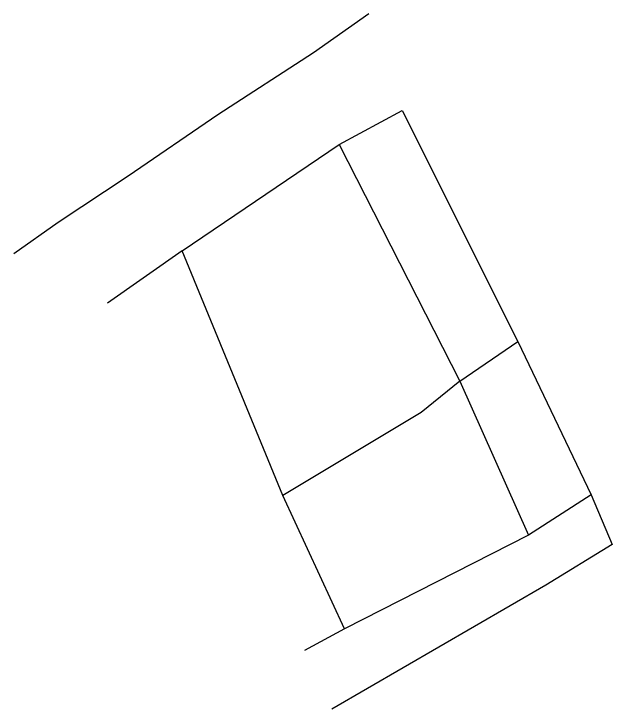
# Model space of a CAD drawing. Header units: inches. Extents: x 17428 to 39796, y 418 to 7362.
# Drawn here: x 38767 to 39796, y 4164 to 5360 of the extents above; entities that cross this region are included whole.
import ezdxf

# ---------------------------------------------------------------- set-up
doc = ezdxf.new("R2010")
doc.units = ezdxf.units.IN
doc.header["$LTSCALE"] = 0.5
doc.header["$MEASUREMENT"] = 0
doc.layers.add('Toilet', color=7, linetype='Continuous', lineweight=25)

msp = doc.modelspace()

# ---------------------------------------------------------------- linework, layer by layer
at = {"layer": 'Toilet'}
for p, q in [((39377.2, 5360.1), (39282.2, 5293.4)), ((39282.2, 5293.4), (39117.3, 5186.6)), ((39117.3, 5186.6), (38963, 5081)), ((38963, 5081), (38842.9, 5001)), ((38842.9, 5001), (38766.8, 4947.5)), ((39056.2, 4952.4), (38927.9, 4862.6)), ((39533.6, 4728.2), (39633.6, 4796.4)), ((39759.7, 4532.7), (39795.5, 4447)), ((39795.5, 4447), (39681.3, 4377.2)), ((39681.3, 4377.2), (39313.7, 4164.1)), ((39335.5, 4302.1), (39266.4, 4265))]:
    msp.add_line(p, q, dxfattribs=at)
for points in [[(39326.1, 5135.3), (39434.4, 5193.8), (39633.6, 4796.4), (39759.7, 4532.7), (39651.9, 4463.5)], [(39533.6, 4728.2), (39651.9, 4463.5), (39335.5, 4302.1), (39229.2, 4531.4)]]:
    msp.add_lwpolyline(points, dxfattribs=at)
msp.add_lwpolyline([(39326.1, 5135.3), (39533.6, 4728.2), (39466.9, 4674.2), (39229.2, 4531.4), (39056.2, 4952.4)], close=True, dxfattribs=at)

doc.saveas('drawing.dxf')
